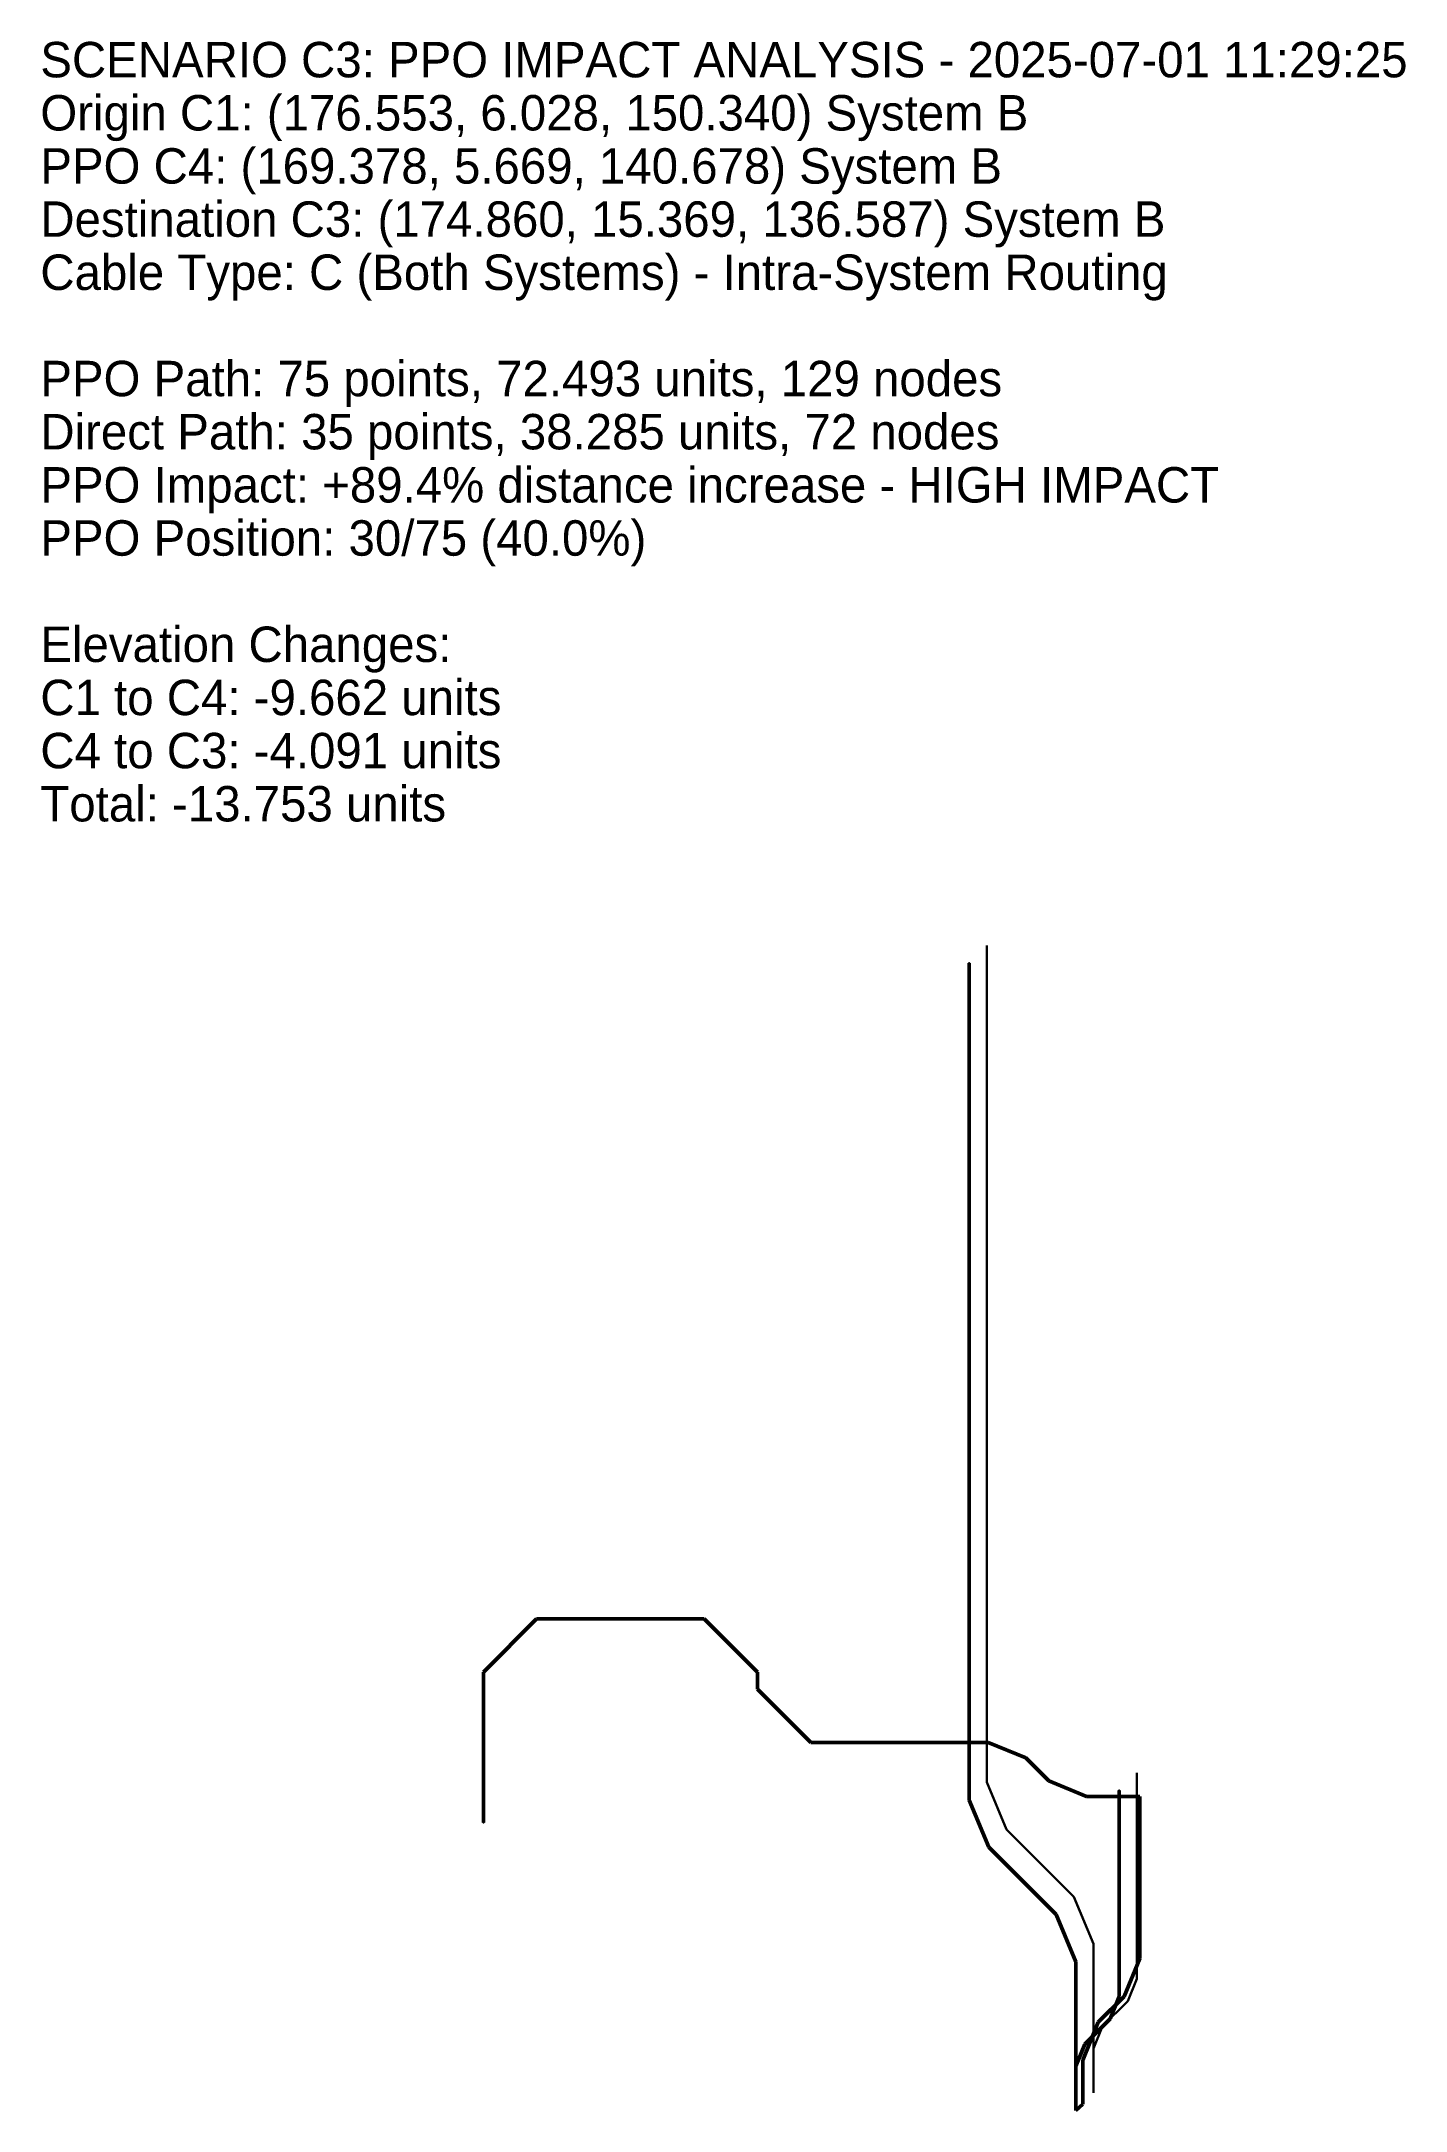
# Model space of a CAD drawing. Header units: metres. Extents: x 164.4 to 179.8, y 2.4 to 25.8.
import ezdxf

# ---------------------------------------------------------------- set-up
doc = ezdxf.new("R2010")
doc.units = ezdxf.units.M

msp = doc.modelspace()

# ---------------------------------------------------------------- linework, layer by layer
at = {"color": 3, "lineweight": 30}
for p, q in [((175.06, 14.987, 136.587), (175.06, 15.569, 136.587)), ((175.06, 14.866, 136.466), (175.06, 14.987, 136.587)), ((175.06, 14.745, 136.127), (175.06, 14.866, 136.248)), ((175.06, 14.866, 136.248), (175.06, 14.866, 136.466)), ((175.06, 11.487, 136.127), (175.06, 14.745, 136.127)), ((175.06, 11.387, 136.122), (175.06, 11.487, 136.127)), ((175.06, 11.232, 136.122), (175.06, 11.387, 136.122)), ((175.06, 10.88, 136.474), (175.06, 11.232, 136.122)), ((175.06, 10.528, 136.939), (175.06, 10.88, 136.587)), ((175.06, 10.88, 136.587), (175.06, 10.88, 136.474)), ((175.06, 9.959, 136.939), (175.06, 10.528, 136.939)), ((175.06, 9.508, 136.939), (175.06, 9.959, 136.939)), ((175.06, 9.057, 136.939), (175.06, 9.508, 136.939)), ((175.06, 7.651, 136.939), (175.06, 9.057, 136.939)), ((175.06, 7.05, 136.939), (175.06, 7.651, 136.939)), ((175.06, 6.449, 136.939), (175.06, 7.05, 136.939)), ((175.06, 6.122, 136.939), (175.06, 6.449, 136.939)), ((175.28, 5.59, 136.939), (175.06, 6.122, 136.939)), ((176.753, 6.228, 150.34), (176.753, 3.903, 150.34)), ((176.041, 4.829, 136.939), (175.28, 5.59, 136.939)), ((176.262, 4.297, 136.939), (176.041, 4.829, 136.939)), ((176.262, 3.921, 136.939), (176.262, 4.297, 136.939)), ((176.262, 3.545, 136.939), (176.262, 3.921, 136.939)), ((176.753, 3.903, 150.34), (176.65, 3.653, 150.34)), ((176.262, 2.968, 136.939), (176.262, 3.545, 136.939)), ((176.65, 3.653, 150.34), (176.365, 3.368, 150.34)), ((176.365, 3.368, 150.34), (176.262, 3.119, 150.34)), ((176.262, 3.119, 150.34), (176.262, 2.669, 150.34)), ((176.262, 2.616, 137.291), (176.262, 2.968, 136.939)), ((176.262, 2.669, 150.34), (176.262, 2.616, 150.34)), ((176.262, 2.616, 150.34), (176.262, 2.616, 153.96)), ((176.262, 2.616, 153.96), (176.262, 2.616, 144.238)), ((176.262, 2.616, 144.238), (176.262, 2.616, 143.788)), ((176.262, 2.616, 143.788), (176.262, 2.616, 137.291))]:
    msp.add_line(p, q, dxfattribs=at)
at = {"color": 1, "lineweight": 50}
for p, q in [((174.86, 14.787, 136.587), (174.86, 15.369, 136.587)), ((174.86, 14.666, 136.466), (174.86, 14.787, 136.587)), ((174.86, 14.545, 136.127), (174.86, 14.666, 136.248)), ((174.86, 14.666, 136.248), (174.86, 14.666, 136.466)), ((174.86, 11.287, 136.127), (174.86, 14.545, 136.127)), ((174.86, 11.187, 136.122), (174.86, 11.287, 136.127)), ((174.86, 11.032, 136.122), (174.86, 11.187, 136.122)), ((174.86, 10.68, 136.474), (174.86, 11.032, 136.122)), ((174.86, 10.328, 136.939), (174.86, 10.68, 136.587)), ((174.86, 10.68, 136.587), (174.86, 10.68, 136.474)), ((174.86, 9.759, 136.939), (174.86, 10.328, 136.939)), ((174.86, 9.308, 136.939), (174.86, 9.759, 136.939)), ((174.86, 8.857, 136.939), (174.86, 9.308, 136.939)), ((174.86, 7.451, 136.939), (174.86, 8.857, 136.939)), ((169.979, 7.968, 140.678), (169.378, 7.367, 140.678)), ((169.378, 7.367, 140.678), (169.979, 7.968, 140.678)), ((171.871, 7.968, 140.678), (169.979, 7.968, 140.678)), ((169.979, 7.968, 140.678), (171.871, 7.968, 140.678)), ((172.472, 7.367, 140.678), (171.871, 7.968, 140.678)), ((171.871, 7.968, 140.678), (172.472, 7.367, 140.678)), ((169.378, 7.367, 140.678), (169.378, 5.669, 140.678)), ((169.378, 5.669, 140.678), (169.378, 7.367, 140.678)), ((172.472, 7.174, 140.678), (172.472, 7.367, 140.678)), ((172.472, 7.367, 140.678), (172.472, 7.174, 140.678)), ((174.86, 6.85, 136.939), (174.86, 7.451, 136.939)), ((173.073, 6.573, 140.678), (172.472, 7.174, 140.678)), ((172.472, 7.174, 140.678), (173.073, 6.573, 140.678)), ((174.86, 6.249, 136.939), (174.86, 6.85, 136.939)), ((175.075, 6.573, 140.678), (173.073, 6.573, 140.678)), ((173.073, 6.573, 140.678), (175.075, 6.573, 140.678)), ((175.501, 6.397, 140.678), (175.075, 6.573, 140.678)), ((175.075, 6.573, 140.678), (175.501, 6.397, 140.678)), ((175.759, 6.139, 140.678), (175.501, 6.397, 140.678)), ((175.501, 6.397, 140.678), (175.759, 6.139, 140.678)), ((174.86, 5.922, 136.939), (174.86, 6.249, 136.939)), ((176.185, 5.962, 140.678), (175.759, 6.139, 140.678)), ((175.759, 6.139, 140.678), (176.185, 5.962, 140.678)), ((175.08, 5.39, 136.939), (174.86, 5.922, 136.939)), ((176.786, 5.962, 140.678), (176.185, 5.962, 140.678)), ((176.185, 5.962, 140.678), (176.786, 5.962, 140.678)), ((176.553, 6.028, 150.34), (176.553, 3.703, 150.34)), ((176.786, 5.361, 140.678), (176.786, 5.962, 140.678)), ((176.786, 5.962, 140.678), (176.786, 5.361, 140.678)), ((175.841, 4.629, 136.939), (175.08, 5.39, 136.939)), ((176.786, 4.132, 140.678), (176.786, 5.361, 140.678)), ((176.786, 5.361, 140.678), (176.786, 4.132, 140.678)), ((176.062, 4.097, 136.939), (175.841, 4.629, 136.939)), ((176.062, 3.721, 136.939), (176.062, 4.097, 136.939)), ((176.609, 3.706, 140.678), (176.786, 4.132, 140.678)), ((176.786, 4.132, 140.678), (176.609, 3.706, 140.678)), ((176.062, 3.345, 136.939), (176.062, 3.721, 136.939)), ((176.317, 3.413, 140.678), (176.609, 3.706, 140.678)), ((176.609, 3.706, 140.678), (176.317, 3.413, 140.678)), ((176.553, 3.703, 150.34), (176.45, 3.453, 150.34)), ((176.062, 2.768, 136.939), (176.062, 3.345, 136.939)), ((176.141, 2.987, 140.678), (176.317, 3.413, 140.678)), ((176.317, 3.413, 140.678), (176.141, 2.987, 140.678)), ((176.45, 3.453, 150.34), (176.165, 3.168, 150.34)), ((176.165, 3.168, 150.34), (176.062, 2.919, 150.34)), ((176.062, 2.919, 150.34), (176.062, 2.469, 150.34)), ((176.141, 2.94, 140.678), (176.141, 2.987, 140.678)), ((176.141, 2.987, 140.678), (176.141, 2.94, 140.678)), ((176.141, 2.49, 140.678), (176.141, 2.94, 140.678)), ((176.141, 2.94, 140.678), (176.141, 2.49, 140.678)), ((176.062, 2.416, 137.291), (176.062, 2.768, 136.939)), ((176.062, 2.416, 140.678), (176.141, 2.49, 140.678)), ((176.141, 2.49, 140.678), (176.062, 2.416, 140.678)), ((176.062, 2.469, 150.34), (176.062, 2.416, 150.34)), ((176.062, 2.416, 150.34), (176.062, 2.416, 153.96)), ((176.062, 2.416, 153.96), (176.062, 2.416, 144.238)), ((176.062, 2.416, 144.238), (176.062, 2.416, 143.788)), ((176.062, 2.416, 143.788), (176.062, 2.416, 140.678)), ((176.062, 2.416, 140.678), (176.062, 2.416, 143.788)), ((176.062, 2.416, 143.788), (176.062, 2.416, 137.291))]:
    msp.add_line(p, q, dxfattribs=at)
at = {"color": 4}
msp.add_point((174.86, 15.369, 136.587), dxfattribs=at)
at = {"color": 5}
msp.add_point((176.553, 6.028, 150.34), dxfattribs=at)
at = {"color": 6}
msp.add_point((169.378, 5.669, 140.678), dxfattribs=at)

# ---------------------------------------------------------------- texts
at = {"color": 7}
for s, p in [('SCENARIO C3: PPO IMPACT ANALYSIS - 2025-07-01 11:29:25', (164.378, 25.369, 158.96)), ('Origin C1: (176.553, 6.028, 150.340) System B', (164.378, 24.769, 158.96)), ('PPO C4: (169.378, 5.669, 140.678) System B', (164.378, 24.169, 158.96)), ('Destination C3: (174.860, 15.369, 136.587) System B', (164.378, 23.569, 158.96)), ('Cable Type: C (Both Systems) - Intra-System Routing', (164.378, 22.969, 158.96)), ('PPO Path: 75 points, 72.493 units, 129 nodes', (164.378, 21.769, 158.96)), ('Direct Path: 35 points, 38.285 units, 72 nodes', (164.378, 21.169, 158.96)), ('PPO Impact: +89.4% distance increase - HIGH IMPACT', (164.378, 20.569, 158.96)), ('PPO Position: 30/75 (40.0%)', (164.378, 19.969, 158.96)), ('Elevation Changes:', (164.378, 18.769, 158.96)), ('C1 to C4: -9.662 units', (164.378, 18.169, 158.96)), ('C4 to C3: -4.091 units', (164.378, 17.569, 158.96)), ('Total: -13.753 units', (164.378, 16.969, 158.96))]:
    msp.add_text(s, height=0.4, dxfattribs=at).set_placement(p)

doc.saveas('drawing.dxf')
